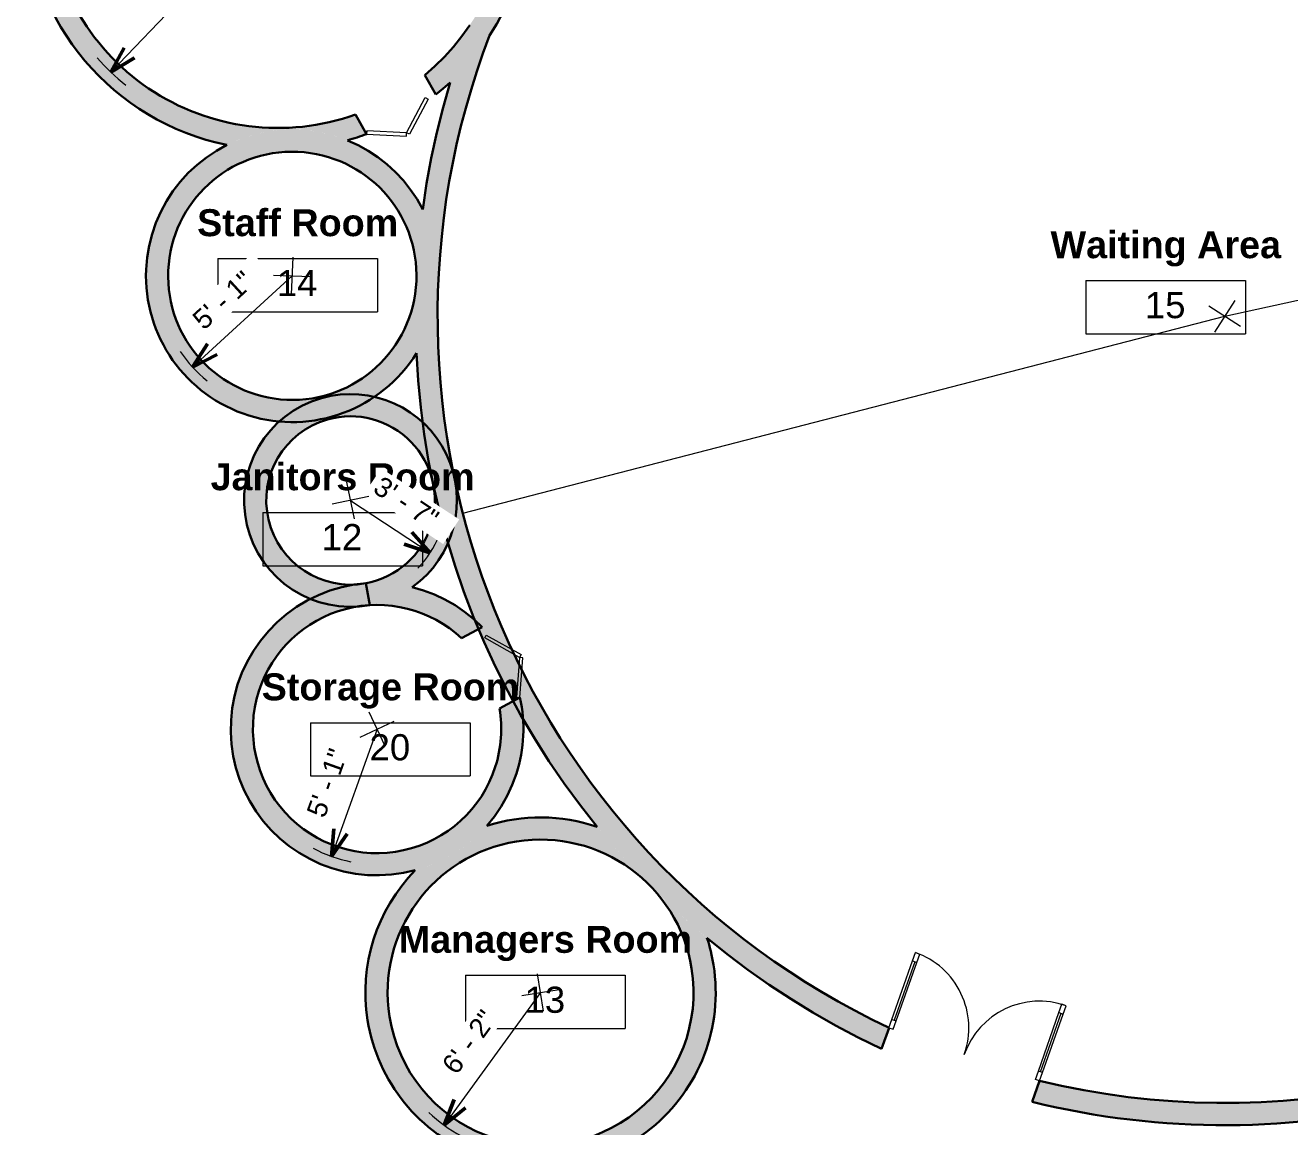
# Model space of a CAD drawing. Header units: inches. Extents: x -870 to 733, y -1250 to 961.
# Drawn here: x -535 to 35, y -765 to -268 of the extents above; entities that cross this region are included whole.
import ezdxf

# ---------------------------------------------------------------- set-up
doc = ezdxf.new("R2010")
doc.units = ezdxf.units.IN
doc.header["$MEASUREMENT"] = 0
for name, color, linetype, lineweight in [('A-ANNO-DIMS', 211, 'Continuous', 9), ('A-ANNO-DIMS-96', 211, 'Continuous', 9), ('A-AREA-IDEN', 2, 'Continuous', 9), ('A-DETL', 90, 'Continuous', 9), ('A-DOOR', 31, 'Continuous', 13), ('A-DOOR-GLAZ', 31, 'Continuous', 13), ('A-WALL', 113, 'Continuous', 13), ('A-WALL-PATT', 111, 'Continuous', 13)]:
    doc.layers.add(name, color=color, linetype=linetype, lineweight=lineweight)
doc.styles.add('Arial', font='arial.ttf', dxfattribs={"height": 8.851796})
doc.styles.add('Arial_1', font='arial.ttf', dxfattribs={"height": 11.802395})
doc.styles.add('Arial_B', font='arialbd.ttf', dxfattribs={"height": 12.177074})
doc.dimstyles.new('Arrow_-_3_32__Arial', dxfattribs={"dimscale": 12, "dimtxt": 9, "dimasz": 1, "dimexe": 0.75, "dimexo": 0, "dimgap": 0.5, "dimtad": 1, "dimjust": 3, "dimdec": 5, "dimrnd": 0.03125, "dimzin": 1, "dimdsep": 46, "dimlunit": 4, "dimtxsty": 'Arial', "dimblk1": 'OPEN30', "dimblk2": 'OPEN30', "dimsah": 1, "dimcen": 0.09, "dimazin": 0, "dimtfac": 1, "dimtdec": 4, "dimtix": 1, "dimtmove": 0, "dimatfit": 2, "dimfxl": 1, "dimtvp": 1, "dimtfill": 1, "dimfrac": 2, "dimtolj": 1, "dimtzin": 0, "dimarcsym": 2})

# ---------------------------------------------------------------- blocks, each defined once
blk = doc.blocks.new('Double-Glass 1 - 72_ x 84_-252825-Level 1')
at = {"layer": 'A-DOOR'}
for p, q in [((-36.02, 37.09), (-36.02, 41.09)), ((-36.02, 41.09), (-34, 41.09)), ((-34, 37.09), (-34, 41.09)), ((34, 37.09), (34, 41.09)), ((36, 41.09), (34, 41.09)), ((36, 37.09), (36, 41.09)), ((-36.02, 9.09), (-36.02, 37.09)), ((-36.02, 37.09), (-34, 37.09)), ((-34, 9.09), (-34, 37.09)), ((34, 9.09), (34, 37.09)), ((34, 37.09), (36, 37.09)), ((36, 9.09), (36, 37.09)), ((-36.02, 9.09), (-34, 9.09)), ((-36.02, 5.09), (-36.02, 9.09)), ((-34, 5.09), (-34, 9.09)), ((36, 9.09), (34, 9.09)), ((34, 5.09), (34, 9.09)), ((36, 5.09), (36, 9.09)), ((-36.02, 5.09), (-34, 5.09)), ((36, 5.09), (34, 5.09))]:
    blk.add_line(p, q, dxfattribs=at)
at = {"layer": 'A-DOOR', "lineweight": 9}
for centre, radius, start, end in [((-36.02, 5.09), 36, 360, 90), ((36, 5.07), 36.02, 90, 179.9666)]:
    blk.add_arc(centre, radius, start, end, dxfattribs=at)
at = {"layer": 'A-DOOR-GLAZ'}
for p, q in [((-35, 37.09), (-35, 9.09)), ((35, 9.09), (35, 37.09))]:
    blk.add_line(p, q, dxfattribs=at)
blk = doc.blocks.new('Bifold-2 Panel - 36_ x 84_-251489-Level 1')
at = {"layer": 'A-DOOR'}
for p, q in [((-14, 5), (1.2, 14.65)), ((2, 13.38), (-13.19, 3.73)), ((1.2, 14.65), (2, 13.38)), ((2.8, 14.65), (2, 13.38)), ((2, 13.38), (17.19, 3.73)), ((18, 5), (2.8, 14.65)), ((-13.19, 3.73), (-14, 5)), ((17.19, 3.73), (18, 5))]:
    blk.add_line(p, q, dxfattribs=at)
blk = doc.blocks.new('Room Tag - Room Tag-60376-Level 1')
at = {"layer": 'A-AREA-IDEN'}
for p, q in [((-0.375, -0.0625), (-0.375, -0.3125)), ((-0.375, -0.0625), (0.375, -0.0625)), ((0.375, -0.0625), (0.375, -0.3125)), ((-0.375, -0.3125), (0.375, -0.3125))]:
    blk.add_line(p, q, dxfattribs=at)
blk = doc.blocks.new('DIMBLOCK6-Level 1')
at = {"layer": 'A-ANNO-DIMS-96'}
for p, q in [((-301.36, -712.56), (-304.03, -695.8)), ((-302.69, -704.18), (-346.14, -764.09)), ((-311.07, -705.52), (-294.31, -702.85))]:
    blk.add_line(p, q, dxfattribs=at)
at = {"layer": 'A-ANNO-DIMS-96', "lineweight": 50}
for q in [(-341.69, -752.48), (-336.49, -756.26)]:
    blk.add_line((-346.14, -764.09), q, dxfattribs=at)
at = {"layer": 'A-ANNO-DIMS-96'}
blk.add_arc((-302.69, -704.18), 74, 227.0793, 241.0161, dxfattribs=at)
at = {"layer": 'A-ANNO-DIMS-96', "color": 0, "insert": (-347.79, -736.59), "char_height": 8.852, "width": 37.7169, "attachment_point": 1, "rotation": 54.0477, "line_spacing_factor": 0.938532, "style": 'Arial', "bg_fill": 3, "box_fill_scale": 1.25, "bg_fill_color": 0, "bg_fill_transparency": 0}
blk.add_mtext('6\' - 2"', dxfattribs=at)
blk = doc.blocks.new('_Open30')
at = {"color": 0, "linetype": 'ByBlock', "lineweight": -2}
for p, q in [((-1, 0.268), (0, 0)), ((0, 0), (-1, -0.268)), ((0, 0), (-1, 0))]:
    blk.add_line(p, q, dxfattribs=at)
blk = doc.blocks.new('DIMBLOCK7-Level 1')
at = {"layer": 'A-ANNO-DIMS-96'}
for p, q in [((-415.04, -389.26), (-414.31, -372.31)), ((-414.67, -380.78), (-459.64, -422)), ((-423.15, -380.42), (-406.2, -381.15))]:
    blk.add_line(p, q, dxfattribs=at)
at = {"layer": 'A-ANNO-DIMS-96', "lineweight": 50}
for q in [(-452.96, -411.53), (-448.62, -416.27)]:
    blk.add_line((-459.64, -422), q, dxfattribs=at)
at = {"layer": 'A-ANNO-DIMS-96'}
blk.add_arc((-414.67, -380.78), 61, 214.0603, 230.9673, dxfattribs=at)
at = {"layer": 'A-ANNO-DIMS-96', "color": 0, "insert": (-460.55, -399.13), "char_height": 8.852, "width": 37.7169, "attachment_point": 1, "rotation": 42.5138, "line_spacing_factor": 0.938532, "style": 'Arial', "bg_fill": 3, "box_fill_scale": 1.25, "bg_fill_color": 0, "bg_fill_transparency": 0}
blk.add_mtext('5\' - 1"', dxfattribs=at)
blk = doc.blocks.new('DIMBLOCK8-Level 1')
at = {"layer": 'A-ANNO-DIMS-96'}
for p, q in [((-384.11, -588.94), (-368.77, -581.68)), ((-372.82, -592.98), (-380.07, -577.64)), ((-376.44, -585.31), (-396.99, -642.74))]:
    blk.add_line(p, q, dxfattribs=at)
at = {"layer": 'A-ANNO-DIMS-96', "lineweight": 50}
for q in [(-395.97, -630.36), (-389.92, -632.53)]:
    blk.add_line((-396.99, -642.74), q, dxfattribs=at)
at = {"layer": 'A-ANNO-DIMS-96'}
blk.add_arc((-376.44, -585.31), 61, 241.8681, 258.7751, dxfattribs=at)
at = {"layer": 'A-ANNO-DIMS-96', "color": 0, "insert": (-408.47, -622.94), "char_height": 8.852, "width": 37.7169, "attachment_point": 1, "rotation": 70.3216, "line_spacing_factor": 0.938532, "style": 'Arial', "bg_fill": 3, "box_fill_scale": 1.25, "bg_fill_color": 0, "bg_fill_transparency": 0}
blk.add_mtext('5\' - 1"', dxfattribs=at)
blk = doc.blocks.new('DIMBLOCK9-Level 1')
at = {"layer": 'A-ANNO-DIMS-96'}
for p, q in [((-421, -218.56), (-421.38, -201.6)), ((-421.19, -210.08), (-496.5, -288.88)), ((-429.67, -210.27), (-412.71, -209.89))]:
    blk.add_line(p, q, dxfattribs=at)
at = {"layer": 'A-ANNO-DIMS-96', "lineweight": 50}
for q in [(-490.53, -277.98), (-485.88, -282.43)]:
    blk.add_line((-496.5, -288.88), q, dxfattribs=at)
at = {"layer": 'A-ANNO-DIMS-96'}
blk.add_arc((-421.19, -210.08), 109, 221.5669, 231.0285, dxfattribs=at)
at = {"layer": 'A-ANNO-DIMS-96', "color": 0, "insert": (-482.34, -248.76), "char_height": 8.852, "width": 37.7169, "attachment_point": 1, "rotation": 46.2977, "line_spacing_factor": 0.938532, "style": 'Arial', "bg_fill": 3, "box_fill_scale": 1.25, "bg_fill_color": 0, "bg_fill_transparency": 0}
blk.add_mtext('9\' - 1"', dxfattribs=at)
blk = doc.blocks.new('DIMBLOCK12-Level 1')
at = {"layer": 'A-ANNO-DIMS-96'}
for p, q in [((5.93, -399.05), (357.59, -321.99)), ((10.51, -391.9), (1.35, -406.19)), ((13.08, -403.62), (-1.21, -394.47))]:
    blk.add_line(p, q, dxfattribs=at)
at = {"layer": 'A-ANNO-DIMS-96', "lineweight": 50}
for q in [(345.18, -321.42), (346.55, -327.7)]:
    blk.add_line((357.59, -321.99), q, dxfattribs=at)
at = {"layer": 'A-ANNO-DIMS-96'}
blk.add_arc((5.93, -399.05), 360, 10.927, 13.7918, dxfattribs=at)
at = {"layer": 'A-ANNO-DIMS-96', "color": 0, "insert": (159.35, -347.53), "char_height": 8.852, "width": 45.8585, "attachment_point": 1, "rotation": 12.3594, "line_spacing_factor": 0.938532, "style": 'Arial', "bg_fill": 3, "box_fill_scale": 1.25, "bg_fill_color": 0, "bg_fill_transparency": 0}
blk.add_mtext('30\' - 0"', dxfattribs=at)
blk = doc.blocks.new('DIMBLOCK14-Level 1')
at = {"layer": 'A-ANNO-DIMS-96'}
for p, q in [((-386.67, -490.47), (-390.14, -473.85)), ((-380.1, -480.42), (-396.71, -483.89)), ((-388.41, -482.16), (-352.43, -505.71))]:
    blk.add_line(p, q, dxfattribs=at)
at = {"layer": 'A-ANNO-DIMS-96', "lineweight": 50}
for q in [(-364.23, -501.83), (-360.71, -496.45)]:
    blk.add_line((-352.43, -505.71), q, dxfattribs=at)
at = {"layer": 'A-ANNO-DIMS-96'}
blk.add_arc((-388.41, -482.16), 43, 314.8035, 338.7877, dxfattribs=at)
at = {"layer": 'A-ANNO-DIMS-96', "color": 0, "insert": (-373.99, -470.7), "char_height": 8.852, "width": 37.7169, "attachment_point": 1, "rotation": 326.7956, "line_spacing_factor": 0.938532, "style": 'Arial', "bg_fill": 3, "box_fill_scale": 1.25, "bg_fill_color": 0, "bg_fill_transparency": 0}
blk.add_mtext('3\' - 7"', dxfattribs=at)

msp = doc.modelspace()

# ---------------------------------------------------------------- hatches: boundary and pattern name
at = {"layer": 'A-WALL-PATT'}
h = msp.add_hatch(color=256, dxfattribs=at)
h.paths.add_polyline_path([(-444.169451, -321.740852), (-439.048485, -319.449105), (-433.751385, -317.600557), (-428.316429, -316.208564), (-422.782888, -315.283186), (-417.190749, -314.83111), (-411.580419, -314.855601), (-405.99244, -315.356484), (-400.46719, -316.330138), (-395.044593, -317.769528), (-389.763835, -319.664254), (-385.443647, -318.332099), (-381.179674, -316.8297), (-386.192723, -308.016126), (-393.290755, -310.254034), (-399.595876, -311.814791), (-406.4581, -313.032577), (-413.386479, -313.788023), (-420.349897, -314.077735), (-427.317083, -313.900414), (-434.256749, -313.256854), (-441.137729, -312.149947), (-447.929122, -310.584664), (-454.600428, -308.568033), (-461.121688, -306.109111), (-467.463615, -303.218941), (-473.59773, -299.910503), (-479.496484, -296.198653), (-485.133387, -292.100062), (-490.483124, -287.633135), (-495.521672, -282.817933), (-500.226401, -277.67608), (-504.576184, -272.230668), (-508.551487, -266.506151), (-512.134457, -260.528237), (-515.309003, -254.323773), (-518.06087, -247.92062), (-520.377698, -241.347536), (-522.249084, -234.634039), (-523.666623, -227.810279), (-524.623949, -220.906899), (-525.116763, -213.954902), (-535.109823, -214.327381), (-534.612366, -221.532089), (-533.659721, -228.690842), (-532.25571, -235.774912), (-530.405968, -242.755867), (-528.117919, -249.605693), (-525.400744, -256.2969), (-522.265349, -262.802634), (-518.724316, -269.096788), (-514.791856, -275.154101), (-510.48375, -280.950264), (-505.817288, -286.462017), (-500.811198, -291.66724), (-495.485569, -296.545042), (-489.861774, -301.07585), (-483.962383, -305.241479), (-477.81107, -309.025213), (-471.432523, -312.411866), (-464.852339, -315.387848), (-458.096926, -317.941215), (-451.193395, -320.061719)], flags=0)
h.paths.add_polyline_path([(-349.887379, -299.031041), (-346.627968, -296.317206), (-343.472092, -293.484292), (-338.550778, -288.610952), (-333.93449, -283.447751), (-329.640265, -278.013747), (-325.683956, -272.328996), (-322.0392, -266.34239), (-318.769377, -260.143427), (-315.886652, -253.755252), (-313.401922, -247.202008), (-311.324577, -240.508465), (-309.61051, -233.411025), (-308.421878, -226.802107), (-307.607496, -219.841096), (-307.222398, -212.843198), (-307.268042, -205.834859), (-317.261103, -206.207338), (-317.230399, -213.01766), (-317.645493, -219.815389), (-318.504603, -226.571375), (-319.844698, -233.411025), (-321.538253, -239.842538), (-323.699783, -246.300805), (-326.279367, -252.603754), (-329.265946, -258.724356), (-332.64671, -264.636366), (-336.407163, -270.31443), (-340.53118, -275.7342), (-345.001075, -280.872435), (-349.79768, -285.707102), (-354.900428, -290.217467)], flags=0)
h = msp.add_hatch(color=256, dxfattribs=at)
h.paths.add_polyline_path([(10.026935, -764.022444), (23.138344, -763.639569), (36.227529, -762.785832), (49.277587, -761.462337), (62.271663, -759.670792), (75.192976, -757.413512), (88.024838, -754.693411), (100.750678, -751.514003), (113.354061, -747.879393), (125.818709, -743.794277), (138.128526, -739.263928), (150.267613, -734.294199), (162.220293, -728.891507), (173.97113, -723.062829), (185.504947, -716.815694), (196.80685, -710.15817), (207.862242, -703.098854), (218.656846, -695.646863), (229.17672, -687.811821), (239.40828, -679.603847), (249.33831, -671.033541), (252.56052, -663.684276), (256.230028, -656.547818), (260.332853, -649.651359), (264.853362, -643.021176), (269.77433, -636.682533), (275.077006, -630.659581), (280.741187, -624.97527), (286.745288, -619.651259), (293.066433, -614.707835), (299.680537, -610.163832), (306.562397, -606.036566), (313.705764, -595.257692), (320.462839, -584.232549), (326.825142, -572.974977), (332.784687, -561.499105), (338.333994, -549.819335), (343.466099, -537.950328), (348.174559, -525.90698), (352.453473, -513.704385), (355.708307, -503.354261), (358.654071, -492.911967), (361.288161, -482.386732), (363.60825, -471.787854), (365.840353, -459.788645), (367.669991, -447.721704), (369.09517, -435.600338), (370.114294, -423.438101), (370.726224, -411.24859), (370.930277, -399.045435), (360.930277, -399.045435), (360.688551, -412.14379), (359.963703, -425.224308), (358.756719, -438.269174), (357.069244, -451.260624), (354.903575, -464.180965), (352.262662, -477.012602), (349.150101, -489.738061), (345.570131, -502.340012), (341.527627, -514.801292), (337.028095, -527.104932), (332.077662, -539.234176), (326.68307, -551.172506), (320.851666, -562.903664), (314.59139, -574.411673), (307.910768, -585.680863), (300.818899, -596.695886), (293.32544, -607.441742), (285.440595, -617.903796), (277.175104, -628.067801), (268.540222, -637.919915), (259.547708, -647.446721), (250.209809, -656.635245), (240.539241, -665.472975), (230.549174, -673.947874), (220.253214, -682.048401), (209.665381, -689.763524), (198.777548, -697.096744), (187.67215, -703.996073), (176.296703, -710.494116), (164.689246, -716.568017), (152.865584, -722.209504), (140.841821, -727.410895), (128.634331, -732.165106), (116.259738, -736.465663), (103.734894, -740.306708), (91.076857, -743.683013), (78.302864, -746.589977), (65.430311, -749.023643), (52.476729, -750.980696), (39.459758, -752.458471), (26.397126, -753.454955), (13.306621, -753.968792), (0.206071, -753.999282), (-12.886684, -753.546383), (-25.953813, -752.610711), (-38.977521, -751.193542), (-51.940072, -749.296805), (-64.823813, -746.923084), (-77.611199, -744.07561), (-80.954716, -753.553542), (-68.160717, -756.446504), (-55.271032, -758.877895), (-42.302308, -760.844575), (-29.271293, -762.344003), (-16.194816, -763.374243), (-3.089765, -763.933964)], flags=0)
h.paths.add_polyline_path([(-148.853696, -729.600909), (-145.510178, -720.122977), (-157.402474, -714.23968), (-169.066616, -707.916099), (-180.486312, -701.161067), (-191.645608, -693.984021), (-202.528917, -686.394985), (-213.121038, -678.404561), (-223.407173, -670.02391), (-233.372954, -661.264739), (-243.004462, -652.139282), (-252.288241, -642.660288), (-261.211324, -632.840997), (-269.761246, -622.695125), (-277.926065, -612.236844), (-285.694374, -601.480764), (-293.055324, -590.441909), (-299.99863, -579.1357), (-306.514596, -567.577928), (-312.594118, -555.784739), (-318.228705, -543.772607), (-323.410485, -531.558311), (-328.132221, -519.158911), (-332.387317, -506.59173), (-336.169828, -493.874321), (-339.474473, -481.024449), (-342.296633, -468.060063), (-344.632368, -454.999273), (-346.478414, -441.860323), (-347.832192, -428.661566), (-348.691812, -415.42144), (-349.056073, -402.158439), (-348.924467, -388.891089), (-348.297176, -375.637924), (-347.175077, -362.417455), (-345.559738, -349.248151), (-343.453414, -336.148407), (-340.859049, -323.136522), (-337.780266, -310.230671), (-334.221366, -297.448883), (-330.18732, -284.809011), (-325.683764, -272.328712), (-329.640047, -278.013451), (-333.93424, -283.447451), (-338.550491, -288.610655), (-343.471761, -293.484005), (-346.686797, -304.778796), (-349.536818, -316.171168), (-352.018875, -327.649327), (-354.130399, -339.201392), (-355.869171, -350.815265), (-357.142271, -361.584473), (-358.094881, -372.386748), (-358.726159, -383.212556), (-359.035565, -394.052023), (-359.02283, -404.895899), (-358.687963, -415.73461), (-357.878629, -428.508624), (-356.621924, -441.246156), (-354.919397, -453.931794), (-352.77314, -466.54994), (-350.185793, -479.085076), (-347.160538, -491.52179), (-343.701094, -503.844787), (-339.811715, -516.038915), (-335.497185, -528.089178), (-330.410319, -540.783061), (-325.614408, -551.699035), (-320.058314, -563.229595), (-314.101358, -574.558262), (-307.750866, -585.671105), (-301.014646, -596.554457), (-293.900983, -607.194937), (-286.382491, -617.626071), (-278.576769, -627.695256), (-270.385062, -637.529886), (-261.853575, -647.071257), (-252.992801, -656.307635), (-243.813634, -665.227664), (-234.327362, -673.820374), (-224.54565, -682.075198), (-214.480527, -689.981987), (-204.144369, -697.531017), (-192.673502, -705.263273), (-182.710108, -711.519122), (-171.638362, -717.940995), (-160.348263, -723.970729)], flags=0)
for points in [[(-358.726152, -383.212282), (-358.094869, -372.386614), (-357.142273, -361.584477), (-355.869204, -350.815406), (-358.616575, -345.945923), (-361.766227, -341.326441), (-365.295556, -336.990111), (-369.179235, -332.968053), (-373.389394, -329.289129), (-377.895819, -325.979741), (-382.666171, -323.063637), (-387.666216, -320.561745), (-392.860074, -318.492018), (-398.21047, -316.869311), (-403.679009, -315.705267), (-409.226447, -315.00824), (-414.812975, -314.783233), (-420.398501, -315.03186), (-425.942942, -315.752337), (-431.406511, -316.939493), (-436.749998, -318.584809), (-441.935057, -320.676478), (-446.924479, -323.19949), (-451.682458, -326.135738), (-456.174849, -329.464152), (-460.369415, -333.160845), (-464.236053, -337.199289), (-467.747015, -341.550502), (-470.877106, -346.183261), (-473.603863, -351.064317), (-475.907718, -356.158645), (-477.772139, -361.429684), (-479.183745, -366.839609), (-480.132406, -372.349596), (-480.611314, -377.920105), (-470.620727, -378.35389), (-470.157928, -373.202088), (-469.221755, -368.114964), (-467.820194, -363.135921), (-465.965205, -358.307436), (-463.672612, -353.670706), (-460.961975, -349.26529), (-457.856421, -345.128772), (-454.382445, -341.296444), (-450.569686, -337.801002), (-446.450673, -334.672269), (-442.060547, -331.936936), (-437.436764, -329.618342), (-432.618773, -327.736267), (-427.647678, -326.306769), (-422.565892, -325.342043), (-417.41677, -324.850321), (-412.244243, -324.835798), (-407.092442, -325.298597), (-402.005318, -326.23477), (-397.026274, -327.636331), (-392.19779, -329.49132), (-387.56106, -331.783913), (-383.155644, -334.49455), (-379.019126, -337.600104), (-375.186798, -341.07408), (-371.691356, -344.886839), (-368.562622, -349.005853), (-365.82729, -353.395978), (-363.508695, -358.019761), (-361.626621, -362.837752), (-360.197122, -367.808847), (-359.232397, -372.890633), (-358.740675, -378.039755)], [(-414.948003, -446.782515), (-409.361027, -446.568937), (-403.812174, -445.883262), (-398.341265, -444.730408), (-392.98756, -443.11865), (-387.78948, -441.059555), (-382.784326, -438.567897), (-378.008018, -435.661559), (-373.494832, -432.361398), (-369.277155, -428.691095), (-365.385255, -424.676991), (-361.847062, -420.347891), (-358.687966, -415.734862), (-359.022831, -404.895976), (-359.035563, -394.051925), (-358.726152, -383.212282), (-359.188951, -388.364084), (-360.125124, -393.451207), (-361.526685, -398.430251), (-363.381674, -403.258735), (-365.674267, -407.895465), (-368.384904, -412.300881), (-371.490458, -416.437399), (-374.964434, -420.269727), (-378.777193, -423.765169), (-382.896206, -426.893903), (-387.286332, -429.629235), (-391.910115, -431.94783), (-396.728106, -433.829905), (-401.699201, -435.259403), (-406.780987, -436.224128), (-411.930109, -436.71585), (-417.102636, -436.730373), (-422.254438, -436.267574), (-427.341561, -435.331401), (-432.320605, -433.929841), (-437.149089, -432.074851), (-441.785819, -429.782258), (-446.191235, -427.071621), (-450.327753, -423.966067), (-454.160081, -420.492091), (-457.655523, -416.679332), (-460.784257, -412.560319), (-463.519589, -408.170193), (-465.838184, -403.546411), (-467.720259, -398.728419), (-469.149757, -393.757325), (-470.114482, -388.675538), (-470.606204, -383.526417), (-470.620727, -378.35389), (-480.611314, -377.920105), (-480.617034, -383.511159), (-480.149523, -389.082635), (-479.212136, -394.594552), (-477.811602, -400.007354), (-475.957969, -405.282196), (-473.664541, -410.381226), (-470.947776, -415.267851), (-467.82717, -419.907004), (-464.325117, -424.265392), (-460.466749, -428.311738), (-456.279756, -432.017005), (-451.794183, -435.354602), (-447.042221, -438.300578), (-442.057972, -440.833793), (-436.877203, -442.936065), (-431.537093, -444.592311), (-426.075965, -445.790642), (-420.533009, -446.522461), (-416.359816, -446.716777)], [(-389.416464, -530.148907), (-384.546774, -530.004157), (-379.716839, -529.366533), (-381.527067, -519.531744), (-385.778288, -520.068588), (-390.062921, -520.123402), (-394.326485, -519.695489), (-398.514766, -518.79029), (-402.574509, -517.419315), (-406.454093, -515.599997), (-410.104186, -513.35547), (-413.478376, -510.714272), (-416.53376, -507.709989), (-419.231486, -504.380821), (-421.537252, -500.7691), (-423.421738, -496.920751), (-424.860984, -492.884706), (-425.836688, -488.712286), (-426.336443, -484.456545), (-426.353896, -480.171597), (-425.888823, -475.911927), (-424.94714, -471.731697), (-423.540819, -467.684063), (-421.687743, -463.82049), (-419.411474, -460.190106), (-416.740957, -456.839074), (-413.710147, -453.810002), (-410.357583, -451.141406), (-406.725894, -448.86722), (-402.861259, -447.01636), (-398.812819, -445.612361), (-401.551474, -435.994681), (-406.163307, -437.564976), (-410.592211, -439.594666), (-414.792562, -442.062841), (-418.721088, -444.944076), (-422.337321, -448.208688), (-425.604007, -451.823048), (-428.487494, -455.749921), (-430.958078, -459.948856), (-432.990307, -464.376595), (-434.563248, -468.987527), (-435.660694, -473.734151), (-436.271343, -478.567571), (-436.388902, -483.437993), (-436.012161, -488.295245), (-435.145, -493.08929), (-433.796354, -497.770741), (-431.980115, -502.291373), (-429.714992, -506.604614), (-427.024322, -510.666033), (-423.93582, -514.433791), (-420.481305, -517.869072), (-416.359816, -521.156757), (-412.619986, -523.604443), (-408.294165, -525.845448), (-403.763463, -527.63642), (-399.074556, -528.958909), (-394.275744, -529.79929)], [(-360.548657, -521.248832), (-356.785627, -518.272651), (-353.338498, -514.935683), (-350.24171, -511.271266), (-347.526201, -507.31601), (-345.219099, -503.109428), (-343.343454, -498.693548), (-341.918004, -494.112484), (-340.956991, -489.412006), (-340.470015, -484.639071), (-340.461942, -479.841366), (-340.932851, -475.066819), (-341.878039, -470.363133), (-343.288063, -465.777298), (-345.148835, -461.35513), (-347.441766, -457.140807), (-350.143948, -453.176434), (-353.228386, -449.501615), (-356.664264, -446.153065), (-360.438238, -443.150713), (-364.449868, -440.564989), (-368.721813, -438.381291), (-373.190411, -436.634959), (-377.811019, -435.343438), (-382.537476, -434.519633), (-387.322561, -434.171773), (-392.11847, -434.303333), (-396.877288, -434.912999), (-401.551474, -435.994681), (-398.812819, -445.612361), (-394.686302, -444.682126), (-390.481961, -444.216297), (-386.251895, -444.220645), (-382.048521, -444.695118), (-377.923925, -445.633834), (-373.929218, -447.025163), (-370.113901, -448.851863), (-366.525252, -451.091299), (-363.207739, -453.715721), (-360.202472, -456.692607), (-357.546692, -459.985069), (-355.273307, -463.552309), (-353.410488, -467.350122), (-351.981319, -471.331448), (-351.00351, -475.446951), (-350.489176, -479.645634), (-350.444692, -483.875469), (-350.870609, -488.08404), (-351.761648, -492.219198), (-353.106769, -496.2297), (-354.889304, -500.06585), (-357.087163, -503.680113), (-359.673112, -507.027701), (-362.615107, -510.067133), (-365.876691, -512.760744), (-369.417449, -515.075158), (-373.193505, -516.981695), (-377.158067, -518.456729), (-381.262008, -519.481983), (-376.047428, -519.307142), (-370.835331, -519.544755), (-365.658289, -520.193336)], [(-377.22651, -651.301316), (-371.626895, -651.129864), (-366.061993, -650.48415), (-360.438238, -649.329616), (-355.19617, -647.791925), (-349.973537, -645.764812), (-344.94163, -643.302092), (-340.136704, -640.421508), (-335.593378, -637.143816), (-331.344387, -633.49263), (-327.420345, -629.494258), (-323.849526, -625.177509), (-320.657656, -620.573483), (-317.867733, -615.715355), (-315.49986, -610.638126), (-313.571096, -605.378378), (-323.097408, -602.3371), (-324.896415, -607.186721), (-327.135215, -611.849663), (-329.794706, -616.286142), (-332.852198, -620.45831), (-336.281607, -624.330571), (-340.053674, -627.869886), (-344.136217, -631.046062), (-348.494405, -633.831999), (-353.091056, -636.203928), (-357.886952, -638.141614), (-362.841177, -639.628525), (-367.911462, -640.651975), (-373.054551, -641.203231), (-378.226564, -641.277592), (-383.383375, -640.874423), (-388.480988, -639.997163), (-393.475913, -638.653297), (-398.325533, -636.85429), (-402.988475, -634.61549), (-407.424955, -631.955999), (-411.597122, -628.898506), (-415.469383, -625.469097), (-419.008699, -621.69703), (-422.184874, -617.614487), (-424.970811, -613.2563), (-427.34274, -608.659649), (-429.280426, -603.863753), (-430.767337, -598.909528), (-431.790787, -593.839242), (-432.342044, -588.696154), (-432.416405, -583.524141), (-432.013235, -578.36733), (-431.135975, -573.269717), (-429.792109, -568.274792), (-439.318421, -565.233515), (-440.794179, -570.637885), (-441.806298, -576.147939), (-442.347486, -581.723976), (-442.413843, -587.325822), (-442.004891, -592.913115), (-441.123577, -598.445598), (-439.776251, -603.883409), (-437.972619, -609.187369), (-435.725678, -614.319263), (-433.051617, -619.242115), (-429.969702, -623.920457), (-426.502138, -628.32058), (-422.67391, -632.410782), (-418.5126, -636.161592), (-414.04819, -639.545986), (-409.312847, -642.53958), (-404.340688, -645.120803), (-399.167538, -647.27106), (-393.83067, -648.974856), (-388.368537, -650.219916), (-382.820492, -650.99727)], [(-380.707704, -716.606627), (-370.832127, -715.034056), (-371.506854, -709.216165), (-371.685758, -703.362012), (-371.367551, -697.513777), (-370.554525, -691.713595), (-369.252539, -686.003259), (-367.470973, -680.42391), (-365.222662, -675.015748), (-362.523808, -669.817739), (-359.393854, -664.867334), (-355.855352, -660.200203), (-351.933797, -655.84997), (-347.657444, -651.847981), (-343.057104, -648.223069), (-338.165923, -645.001351), (-333.019142, -642.206042), (-327.653843, -639.857279), (-322.108684, -637.971988), (-316.423618, -636.56375), (-310.639605, -635.642713), (-304.516659, -635.218865), (-298.941848, -635.285227), (-293.112387, -635.851353), (-287.351938, -636.909813), (-281.702004, -638.45298), (-276.203294, -640.469735), (-270.895426, -642.945548), (-265.816644, -645.862581), (-261.003539, -649.199816), (-256.490791, -652.933208), (-252.310914, -657.035859), (-248.494024, -661.478208), (-245.067622, -666.228248), (-242.056395, -671.251756), (-239.482039, -676.512536), (-237.363103, -681.972684), (-235.714853, -687.592861), (-234.549165, -693.332573), (-224.673588, -691.760001), (-225.910775, -685.586234), (-227.635707, -679.530606), (-236.553429, -671.85792), (-245.219256, -663.901833), (-253.624186, -655.67061), (-261.759487, -647.172801), (-269.616709, -638.417234), (-277.187688, -629.413005), (-282.576414, -627.786864), (-288.067251, -626.548552), (-293.632324, -625.704357), (-299.243382, -625.258563), (-304.871941, -625.213434), (-310.489426, -625.5692), (-316.067319, -626.324053), (-321.577306, -627.474162), (-326.991414, -629.013688), (-330.801493, -632.978709), (-334.928413, -636.612799), (-339.343529, -639.890731), (-344.01619, -642.789752), (-348.913961, -645.289737), (-354.002843, -647.373332), (-359.247509, -649.026074), (-363.351457, -653.574362), (-367.09063, -658.42698), (-370.442543, -663.554747), (-373.387041, -668.926828), (-375.906416, -674.510918), (-377.985519, -680.273439), (-379.611848, -686.179738), (-380.775622, -692.1943), (-381.469845, -698.280955), (-381.69034, -704.403103), (-381.435783, -710.523929)], [(-302.624841, -783.183287), (-296.426778, -782.934593), (-290.267333, -782.200372), (-284.184482, -780.98515), (-278.215728, -779.296418), (-272.39787, -777.14459), (-266.766777, -774.542931), (-261.065267, -771.312089), (-256.20239, -768.056956), (-251.33423, -764.212628), (-246.782699, -759.9982), (-242.575859, -755.439654), (-238.739647, -750.565096), (-235.297714, -745.404579), (-232.27128, -739.989919), (-229.679006, -734.354499), (-227.536873, -728.533064), (-225.858087, -722.561505), (-224.653, -716.476638), (-223.929041, -710.315979), (-223.690674, -704.11751), (-223.939367, -697.919446), (-224.673588, -691.760001), (-234.549165, -693.332573), (-233.874439, -699.150464), (-233.695534, -705.004617), (-234.013741, -710.852852), (-234.826767, -716.653034), (-236.128753, -722.36337), (-237.91032, -727.942719), (-240.15863, -733.350881), (-242.857485, -738.54889), (-245.987439, -743.499294), (-249.525941, -748.166426), (-253.447496, -752.516658), (-257.723849, -756.518648), (-262.324188, -760.14356), (-267.215369, -763.365277), (-272.362151, -766.160587), (-277.727449, -768.50935), (-283.272608, -770.394641), (-288.957675, -771.802879), (-294.741688, -772.723916), (-300.582973, -773.151116), (-306.439444, -773.081402), (-312.268905, -772.515276), (-318.029354, -771.456816), (-323.679288, -769.913649), (-329.177998, -767.896894), (-334.485866, -765.42108), (-339.564649, -762.504048), (-344.377753, -759.166813), (-348.890502, -755.43342), (-353.070379, -751.33077), (-356.887269, -746.888421), (-360.313671, -742.13838), (-363.324898, -737.114873), (-365.899253, -731.854093), (-368.01819, -726.393944), (-369.666439, -720.773768), (-370.832127, -715.034056), (-380.707704, -716.606627), (-379.492481, -722.689478), (-377.80375, -728.658233), (-375.651922, -734.476091), (-373.050262, -740.107184), (-370.014813, -745.516795), (-366.564287, -750.67157), (-362.71996, -755.539731), (-358.505531, -760.091262), (-353.946986, -764.298102), (-349.072428, -768.134314), (-343.911911, -771.576247), (-338.497251, -774.60268), (-332.861831, -777.194955), (-327.040396, -779.337088), (-321.068837, -781.015873), (-314.98397, -782.22096), (-308.823311, -782.944919)]]:
    msp.add_hatch(color=256, dxfattribs=at).paths.add_polyline_path(points, flags=0)
h = msp.add_hatch(color=256, dxfattribs=at)
h.paths.add_polyline_path([(-313.571096, -605.378378), (-312.240481, -600.596818), (-311.272952, -595.728786), (-310.673979, -590.801812), (-310.44695, -585.843757), (-310.593148, -580.882661), (-311.111748, -575.946579), (-311.999816, -571.063426), (-321.219149, -576.025209), (-320.657739, -580.426558), (-320.446546, -584.858538), (-320.586896, -589.293327), (-321.077909, -593.703084), (-321.916501, -598.060126), (-323.097408, -602.3371)], flags=0)
h.paths.add_polyline_path([(-429.792109, -568.274792), (-428.014159, -563.474847), (-425.805359, -558.857296), (-423.184162, -554.460717), (-420.172468, -550.321843), (-416.795438, -546.475254), (-413.081288, -542.953087), (-409.061047, -539.784768), (-404.768305, -536.996768), (-400.238926, -534.612381), (-395.510752, -532.651527), (-390.623286, -531.130589), (-385.617361, -530.062274), (-380.534802, -529.455507), (-375.418071, -529.315359), (-370.309917, -529.642999), (-365.253019, -530.43569), (-360.289626, -531.686811), (-355.461205, -533.385907), (-350.808096, -535.518784), (-346.369177, -538.067621), (-342.181532, -541.011124), (-338.280149, -544.3247), (-329.060815, -539.362917), (-332.866852, -535.738153), (-336.949251, -532.427738), (-341.282121, -529.452666), (-345.837986, -526.831803), (-350.587952, -524.58177), (-355.501897, -522.716837), (-360.548636, -521.248923), (-365.658105, -520.193387), (-370.834988, -519.544774), (-376.046931, -519.307137), (-381.261359, -519.481962), (-386.826959, -520.127653), (-392.317105, -521.242941), (-397.692889, -522.819812), (-402.915577, -524.846904), (-407.947539, -527.309612), (-412.75252, -530.190191), (-417.295898, -533.467887), (-421.544938, -537.119082), (-425.469025, -541.117471), (-429.039885, -545.434244), (-432.231791, -550.038298), (-435.021743, -554.89646), (-437.38964, -559.973726), (-439.318421, -565.233515)], flags=0)

# ---------------------------------------------------------------- linework, layer by layer
at = {"layer": 'A-DETL'}
msp.add_line((-337.721998, -487.838823), (5.930277, -399.045435), dxfattribs=at)
at = {"layer": 'A-WALL', "lineweight": 30}
for p, q in [((-354.900428, -290.217467), (-349.887379, -299.031041)), ((-381.179674, -316.8297), (-386.192723, -308.016126)), ((-379.716839, -529.366533), (-381.527067, -519.531744)), ((-338.280149, -544.3247), (-329.060815, -539.362917)), ((-311.999816, -571.063426), (-321.219149, -576.025209)), ((-148.853696, -729.600909), (-145.510178, -720.122977)), ((-77.611199, -744.07561), (-80.954716, -753.553542))]:
    msp.add_line(p, q, dxfattribs=at)
at = {"layer": 'A-WALL', "lineweight": 30, "flags": 128}
for points in [[(-325.683956, -272.328996), (-322.480463, -267.113024), (-319.561795, -261.733079), (-316.936083, -256.204252), (-314.610908, -250.542517), (-312.592949, -244.764145), (-310.888082, -238.88594)], [(-334.631184, -267.733066), (-338.145003, -272.688673), (-341.942257, -277.430688), (-346.009954, -281.94294), (-350.334194, -286.209998), (-354.900428, -290.217467)], [(-343.471761, -293.484005), (-346.686842, -304.778966), (-349.53685, -316.171305), (-352.018894, -327.649421), (-354.130401, -339.201407), (-355.869171, -350.815265)], [(-349.887379, -299.031041), (-346.627387, -296.316704), (-343.472092, -293.484292)], [(-444.169246, -321.740837), (-448.897992, -324.350117), (-453.397449, -327.337309), (-457.637609, -330.682386), (-461.590079, -334.362951), (-465.228393, -338.354361), (-468.528186, -342.62989), (-471.467361, -347.160913), (-474.026235, -351.917092), (-476.187671, -356.866579), (-477.937192, -361.976236), (-479.263079, -367.211849), (-480.156447, -372.53835), (-480.611314, -377.920105)], [(-355.869204, -350.815406), (-358.423373, -346.258746), (-361.329813, -341.918481), (-364.570373, -337.821675), (-368.124732, -333.994008), (-371.970624, -330.459438), (-376.083963, -327.240091), (-380.438992, -324.356119), (-385.00844, -321.825577), (-389.763587, -319.664435)], [(-358.687945, -415.735005), (-357.923186, -427.953175), (-356.749107, -440.138796), (-355.167043, -452.278183), (-353.178775, -464.357674), (-350.786541, -476.363683), (-347.993033, -488.282706), (-344.801393, -500.101337), (-341.215212, -511.806283), (-337.238525, -523.384378), (-332.875805, -534.8226), (-328.131958, -546.108083), (-323.012322, -557.228134), (-317.522654, -568.170245), (-311.669128, -578.922108), (-305.458329, -589.47163), (-298.897242, -599.806944), (-291.993245, -609.916426), (-284.754104, -619.788703), (-277.188034, -629.412573)], [(-381.261359, -519.481962), (-386.826647, -520.127603), (-392.316808, -521.242868), (-397.69261, -522.819717), (-402.91532, -524.846792), (-407.947307, -527.309486), (-412.752315, -530.190056), (-417.295722, -533.467748), (-421.544792, -537.118946), (-425.468908, -541.117342), (-429.039798, -545.434129), (-432.231731, -550.038202), (-435.021707, -554.89639), (-437.389624, -559.973687), (-439.318421, -565.233515)], [(-329.060815, -539.362917), (-332.867043, -535.737986), (-336.949498, -532.427554), (-341.282405, -529.452487), (-345.838252, -526.831664), (-350.588152, -524.581685), (-355.501997, -522.716804), (-360.548636, -521.248923)], [(-439.318421, -565.233515), (-440.757798, -570.479181), (-441.760313, -575.825529), (-442.319167, -581.236266), (-442.430565, -586.674632), (-442.093755, -592.103689), (-441.311026, -597.48656), (-440.087698, -602.786684), (-438.432084, -607.968062), (-436.35543, -612.995501), (-433.871844, -617.834855), (-430.998195, -622.453255), (-427.754005, -626.819332), (-424.161309, -630.903433), (-420.24451, -634.677819), (-416.030212, -638.116853), (-411.547039, -641.197179), (-406.825443, -643.897874), (-401.897492, -646.200596), (-396.796657, -648.089704), (-391.557586, -649.552366), (-386.21586, -650.578648), (-380.807762, -651.161578), (-375.370025, -651.297195), (-369.939582, -650.984578), (-364.553317, -650.225848), (-359.248135, -649.026197)], [(-326.991773, -629.014075), (-323.539956, -624.765822), (-320.452188, -620.246353), (-317.749524, -615.486561), (-315.450558, -610.519186), (-313.571096, -605.378378)], [(-227.635756, -679.530552), (-218.526214, -686.872264), (-209.185964, -693.918293), (-199.624683, -700.661347), (-189.852186, -707.094501), (-179.878504, -713.21115), (-169.713876, -719.005013), (-159.36876, -724.470124), (-148.853696, -729.600909)]]:
    msp.add_lwpolyline(points, dxfattribs=at)
at = {"layer": 'A-WALL', "lineweight": 30}
for centre, radius, start, end in [((-421.188933, -210.08112), 114, 182.1346413, 258.37042746), ((-421.188933, -210.08112), 104, 182.1346413, 289.66390074), ((5.930277, -399.045435), 355, 159.08708823, 244.74847374), ((-421.188933, -210.08112), 114, 286.00127537, 290.54594675), ((-414.67344, -380.783086), 56, 357.51381482, 177.51381482), ((-414.67344, -380.783086), 66, 177.51381482, 328.02343347), ((-414.67344, -380.783086), 56, 177.51381482, 357.51381482), ((5.930277, -399.045435), 355, 256.38903594, 360), ((-388.40593, -482.159545), 48, 105.89441595, 280.42933648), ((-388.40593, -482.159545), 48, 305.4758579, 105.89441595), ((-388.40593, -482.159545), 38, 280.83597001, 105.89441595), ((-388.40593, -482.159545), 38, 105.89441595, 280.42933648), ((-376.444758, -585.305946), 56, 47.03817777, 162.29430487), ((-376.444758, -585.305946), 56, 162.29430487, 342.29430487), ((-376.444758, -585.305946), 66, 342.29430487, 12.46221679), ((-376.444758, -585.305946), 56, 342.29430487, 9.53949608), ((-302.690646, -704.183314), 79, 71.16631124, 107.91493505), ((-302.690646, -704.183314), 69, 9.0477258, 189.0477258), ((-302.690646, -704.183314), 79, 135.71779895, 189.0477258), ((5.930277, -399.045435), 365, 256.22904797, 311.82604874), ((-302.690646, -704.183314), 79, 9.0477258, 18.18339562), ((-302.690646, -704.183314), 79, 189.0477258, 9.0477258), ((-302.690646, -704.183314), 69, 189.0477258, 9.0477258)]:
    msp.add_arc(centre, radius, start, end, dxfattribs=at)

# ---------------------------------------------------------------- block references
at = {"layer": 'A-AREA-IDEN', "xscale": 95.99999999999994, "yscale": 95.99999999999994, "zscale": 95.99999999999994}
for p in [(-412.250448, -366.970937), (-20.69134, -376.90323), (-391.999933, -481.59879), (-300.492789, -690.347265)]:
    msp.add_blockref('Room Tag - Room Tag-60376-Level 1', p, dxfattribs=at)
at = {"layer": 'A-DOOR'}
for name, p, rotation in [('Bifold-2 Panel - 36_ x 84_-251489-Level 1', (-368.005563, -303.584218), 209.6306670354676), ('Bifold-2 Panel - 36_ x 84_-251489-Level 1', (-324.933164, -557.582755), 298.2888369230513), ('Double-Glass 1 - 72_ x 84_-252825-Level 1', (-113.255254, -736.902911), 340.5687548374156)]:
    msp.add_blockref(name, p, dxfattribs=dict(at, rotation=rotation))

# ---------------------------------------------------------------- texts
at = {"layer": 'A-AREA-IDEN', "attachment_point": 2, "line_spacing_factor": 0.938532}
for s, insert, char_height, width, style in [('Staff Room', (-412.23974, -350.721752), 12.1770744, 105.408, 'Arial_B'), ('Waiting Area', (-20.680632, -360.654044), 12.17707442, 120.096, 'Arial_B'), ('14', (-412.525772, -378.164027), 11.8023952, 21.888, 'Arial_1'), ('15', (-20.966664, -388.09632), 11.8023952, 21.888, 'Arial_1'), ('Janitors Room', (-391.989226, -465.349604), 12.17707442, 138.24, 'Arial_B'), ('12', (-392.275257, -492.79188), 11.8023952, 21.888, 'Arial_1'), ('Managers Room', (-300.482081, -674.09808), 12.17707442, 153.504, 'Arial_B'), ('13', (-300.768113, -701.540355), 11.8023952, 21.888, 'Arial_1')]:
    msp.add_mtext(s, dxfattribs=dict(at, insert=insert, char_height=char_height, width=width, style=style))

# ---------------------------------------------------------------- next in the draw order: dimensions: what is measured, and where the dimension line sits
at = {"layer": 'A-ANNO-DIMS'}
for center, mpoint, picture, middle in [((-421.188933, -210.08112), (-496.498278, -288.881517), 'DIMBLOCK9-Level 1', (-462.303089, -237.875647)), ((5.930277, -399.045435), (357.58696, -321.989759), 'DIMBLOCK12-Level 1', (173.645399, -351.523219)), ((-414.67344, -380.783086), (-459.637419, -422.004931), 'DIMBLOCK7-Level 1', (-439.841476, -389.585334)), ((-388.40593, -482.159545), (-352.42687, -505.707523), 'DIMBLOCK14-Level 1', (-369.674321, -481.843353)), ((-376.444758, -585.305946), (-396.985892, -642.743407), 'DIMBLOCK8-Level 1', (-394.600012, -604.832759)), ((-302.690646, -704.183314), (-346.136872, -764.086782), 'DIMBLOCK6-Level 1', (-329.406684, -723.101902))]:
    dim = msp.add_radius_dim(center=center, mpoint=mpoint, dimstyle='Arrow_-_3_32__Arial', override={"dimpost": '<>'}, dxfattribs=at)
    dim.commit()
    dim.dimension.update_dxf_attribs({"geometry": picture, "text_midpoint": middle})

# ---------------------------------------------------------------- next in the draw order: block references
at = {"layer": 'A-AREA-IDEN', "xscale": 95.99999999999994, "yscale": 95.99999999999994, "zscale": 95.99999999999994}
msp.add_blockref('Room Tag - Room Tag-60376-Level 1', (-370.389226, -576.41879), dxfattribs=at)

# ---------------------------------------------------------------- next in the draw order: texts
at = {"layer": 'A-AREA-IDEN', "attachment_point": 2, "line_spacing_factor": 0.938532}
for s, insert, char_height, width, style in [('Storage Room', (-370.378518, -560.169605), 12.17707442, 134.928, 'Arial_B'), ('20', (-370.66455, -587.61188), 11.8023952, 21.888, 'Arial_1')]:
    msp.add_mtext(s, dxfattribs=dict(at, insert=insert, char_height=char_height, width=width, style=style))

doc.saveas('drawing.dxf')
